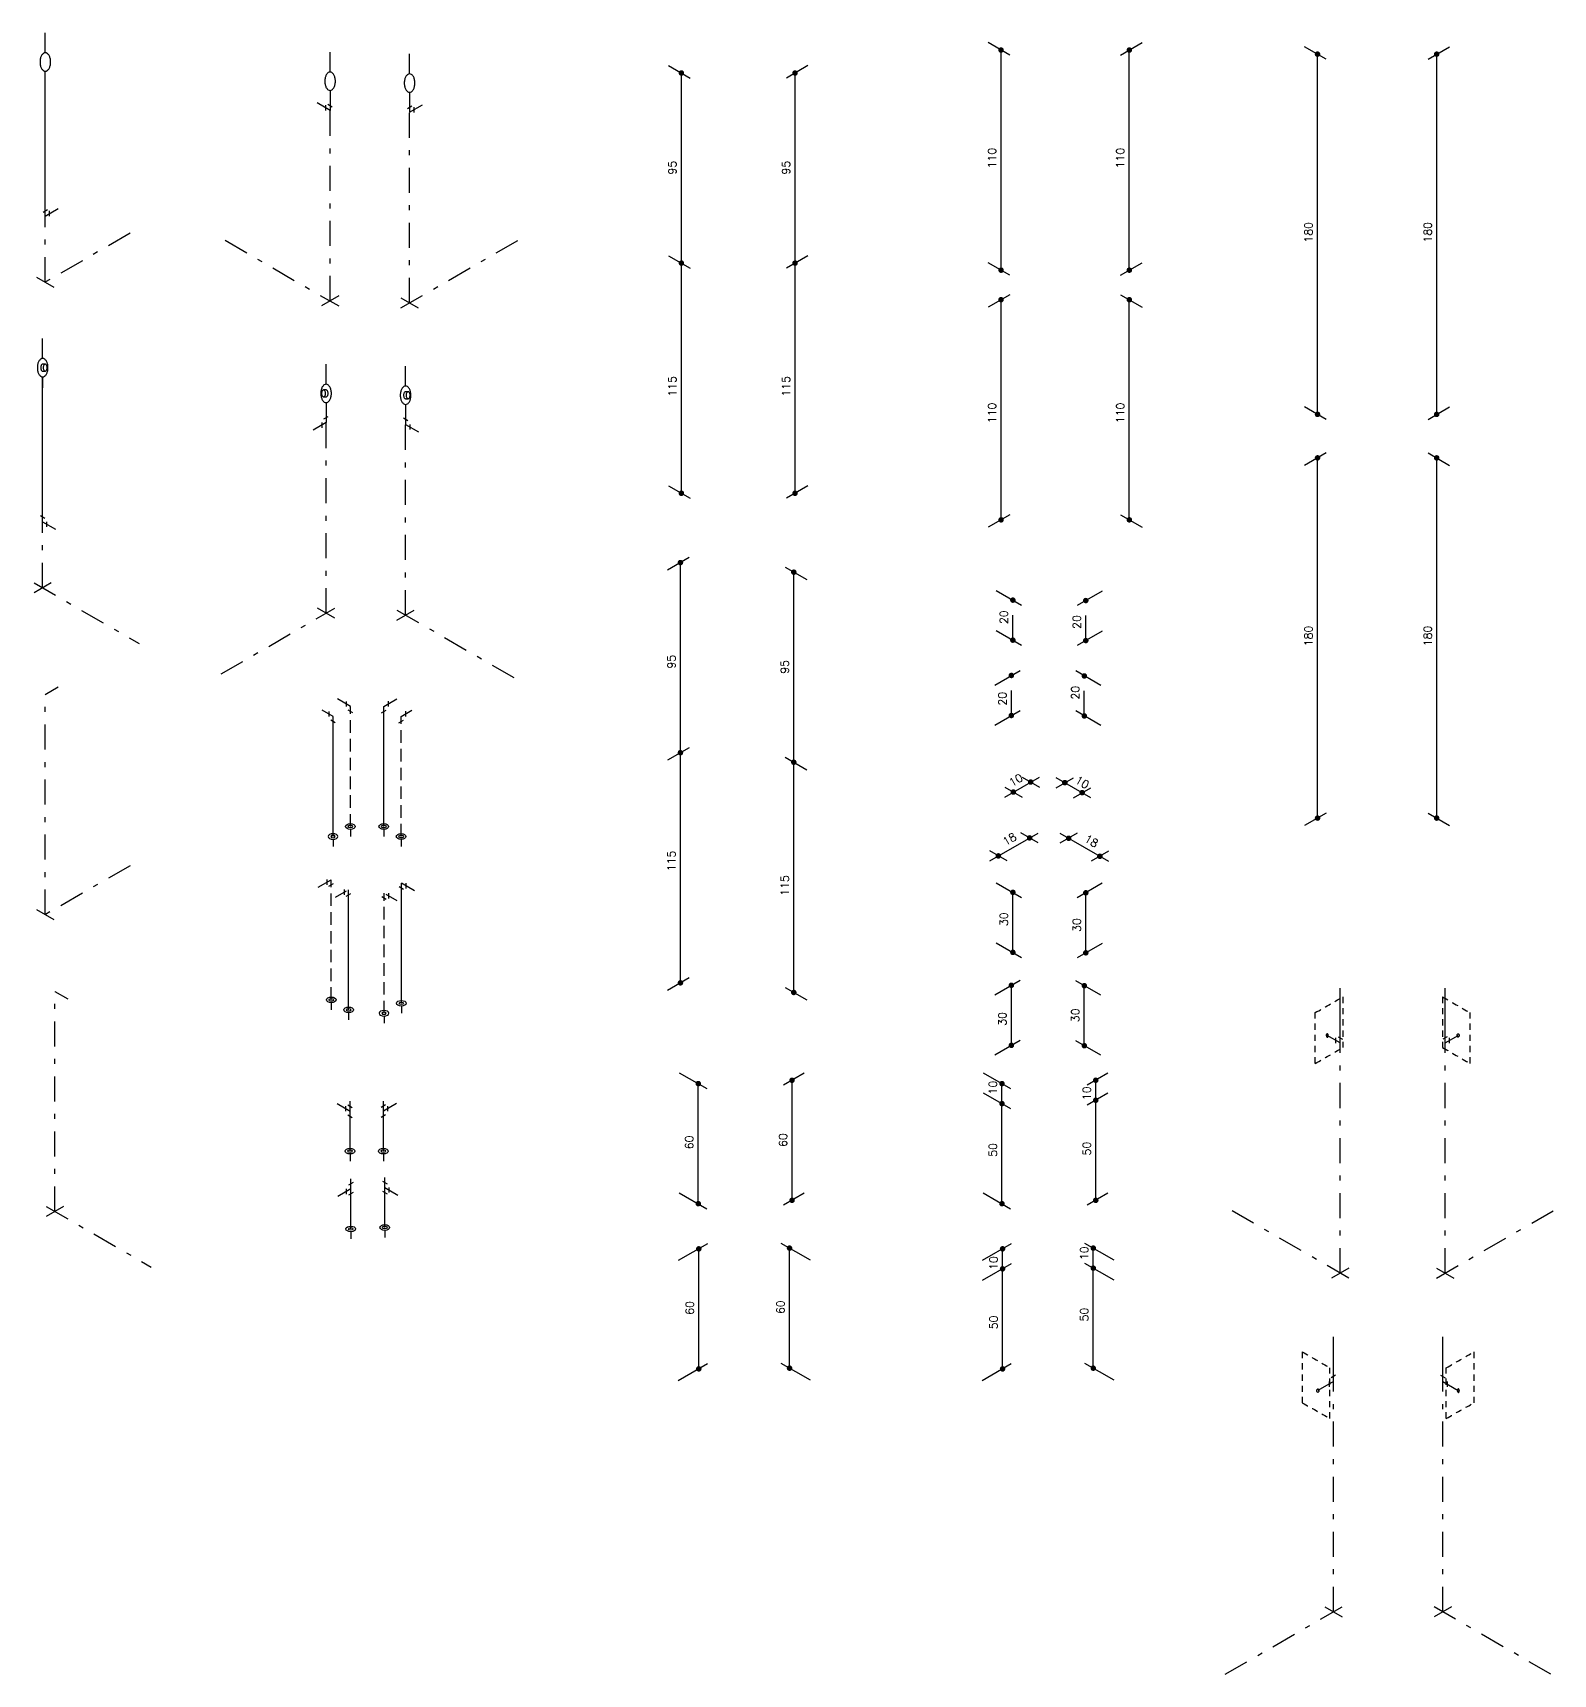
# Model space of a CAD drawing. Extents: x -33.7 to 26.1, y -23.6 to 9.2.
# Drawn here: x -4.26 to 26.14, y -23.56 to 9.25 of the extents above; entities that cross this region are included whole.
import ezdxf

# ---------------------------------------------------------------- set-up
doc = ezdxf.new("R2010")
doc.units = 0
doc.header["$MEASUREMENT"] = 0
doc.linetypes.add('DASHDOT', pattern=[1, 0.5, -0.25, 0, -0.25])
doc.linetypes.add('HIDDEN', pattern=[0.375, 0.25, -0.125])
doc.layers.get('0').update_dxf_attribs({"linetype": 'CONTINUOUS'})
for name, color, linetype in [('1', 1, 'CONTINUOUS'), ('2', 2, 'CONTINUOUS'), ('4', 4, 'CONTINUOUS'), ('A-03', 3, 'CONTINUOUS'), ('S16', 2, 'CONTINUOUS')]:
    doc.layers.add(name, color=color, linetype=linetype)
doc.styles.add('S16', font='SIMPLEX.SHX', dxfattribs={"height": 0.16})

# ---------------------------------------------------------------- blocks, each defined once
blk = doc.blocks.new('PIA4')
at = {"layer": '1', "linetype": 'DASHDOT'}
for p, q in [((-0.173, 0.1), (-0.173, 4.5)), ((-0.346, 0.2), (1.754, -1.013)), ((0, 0.2), (-0.346, 0))]:
    blk.add_line(p, q, dxfattribs=at)
at = {"layer": '4'}
blk.add_line((-0.173, 4.5), (0.087, 4.35), dxfattribs=at)
blk = doc.blocks.new('V1')
at = {"layer": '1', "linetype": 'DASHDOT'}
for p, q in [((-0.173, -0.1), (-0.173, 1.22)), ((1.521, 0.878), (-0.346, -0.2))]:
    blk.add_line(p, q, dxfattribs=at)
at = {"layer": '1'}
blk.add_line((-0.346, 0), (0, -0.2), dxfattribs=at)
at = {"layer": '4'}
for p, q in [((-0.173, 4.484), (-0.173, 4.884)), ((-0.173, 1.22), (-0.173, 4.116)), ((-0.173, 1.22), (0.087, 1.37))]:
    blk.add_line(p, q, dxfattribs=at)
at = {"layer": 'A-03'}
for p, q in [((-0.128, 1.346), (-0.218, 1.294)), ((-0.087, 1.218), (-0.087, 1.322))]:
    blk.add_line(p, q, dxfattribs=at)
blk.add_lwpolyline([(-0.279, 4.3, 0.058752), (-0.271, 4.226, 0.072341), (-0.248, 4.17, 0.106617), (-0.21, 4.128, 0.156851), (-0.173, 4.116, 0.156851), (-0.136, 4.128, 0.106617), (-0.098, 4.17, 0.072341), (-0.076, 4.226, 0.058752), (-0.067, 4.3, 0.058752), (-0.076, 4.374, 0.072341), (-0.098, 4.43, 0.106617), (-0.136, 4.472, 0.156851), (-0.173, 4.484, 0.156851), (-0.21, 4.472, 0.106617), (-0.248, 4.43, 0.072341), (-0.271, 4.374, 0.058752)], format="xyb", close=True, dxfattribs=at)
blk = doc.blocks.new('AG18')
at = {"layer": 'A-03'}
for p, q in [((-0.034, 0.06), (-0.078, 0.034)), ((-0.009, -0.085), (0.035, -0.059))]:
    blk.add_line(p, q, dxfattribs=at)
for points in [[(-0.092, -0.053, 0.058752), (-0.047, -0.113, 0.072341), (0, -0.15, 0.106617), (0.054, -0.167, 0.156851), (0.092, -0.159, 0.156851), (0.118, -0.13, 0.106617), (0.13, -0.075, 0.072341), (0.121, -0.015, 0.058752), (0.092, 0.053, 0.058752), (0.047, 0.113, 0.072341), (0, 0.15, 0.106617), (-0.054, 0.167, 0.156851), (-0.092, 0.159, 0.156851), (-0.118, 0.13, 0.106617), (-0.13, 0.075, 0.072341), (-0.121, 0.015, 0.058752)], [(-0.078, -0.045, 0.058752), (-0.061, -0.067, 0.072341), (-0.043, -0.081, 0.106617), (-0.023, -0.088, 0.156851), (-0.009, -0.085, 0.156851), (0.001, -0.074, 0.106617), (0.005, -0.053, 0.072341), (0.002, -0.031, 0.058752), (-0.009, -0.005, 0.058752), (-0.026, 0.017, 0.072341), (-0.043, 0.031, 0.106617), (-0.063, 0.038, 0.156851), (-0.078, 0.035, 0.156851), (-0.088, 0.024, 0.106617), (-0.092, 0.003, 0.072341), (-0.089, -0.019, 0.058752)]]:
    blk.add_lwpolyline(points, format="xyb", close=True, dxfattribs=at)
blk.add_lwpolyline([(0.034, -0.06, 0.005411), (0.034, -0.06, 0.156851), (0.044, -0.049, 0.106617), (0.049, -0.028, 0.072341), (0.045, -0.006, 0.058752), (0.034, 0.02, 0.058752), (0.018, 0.042, 0.072341), (0, 0.056, 0.106617), (-0.02, 0.063, 0.156851), (-0.034, 0.06, 0.00888), (-0.035, 0.059, 0.106617)], format="xyb", dxfattribs=at)
blk = doc.blocks.new('V4')
at = {"layer": '1', "linetype": 'DASHDOT'}
for p, q in [((-0.173, 0.1), (-0.173, 1.42)), ((-0.346, 0.2), (1.754, -1.013)), ((0, 0.2), (-0.346, 0))]:
    blk.add_line(p, q, dxfattribs=at)
at = {"layer": '4'}
for p, q in [((-0.173, 4.684), (-0.173, 5.084)), ((-0.173, 4.316), (-0.173, 4.1)), ((-0.173, 1.42), (-0.173, 4.316)), ((-0.173, 1.42), (0.087, 1.27))]:
    blk.add_line(p, q, dxfattribs=at)
at = {"layer": 'A-03'}
for p, q in [((-0.218, 1.546), (-0.128, 1.494)), ((-0.087, 1.318), (-0.087, 1.422))]:
    blk.add_line(p, q, dxfattribs=at)
at = {"layer": '1', "rotation": 150.0000642863523}
blk.add_blockref('AG18', (-0.173, 4.5), dxfattribs=at)
blk = doc.blocks.new('VV1')
at = {"layer": '2', "extrusion": (0, 0.816497, 0.57735)}
for radius in [0.0968, 0.0442]:
    blk.add_circle((-0.242, 0.081, -0.114), radius, dxfattribs=at)
at = {"layer": '4'}
for p, q in [((0.242, -0.14), (0.242, 0.86)), ((0.502, 0.81), (0.242, 0.66)), ((0.242, -0.196), (0.242, -0.34))]:
    blk.add_line(p, q, dxfattribs=at)
at = {"layer": 'A-03'}
for p, q in [((0.287, 0.786), (0.198, 0.734)), ((0.329, 0.658), (0.329, 0.762)), ((0.287, 0.586), (0.198, 0.534))]:
    blk.add_line(p, q, dxfattribs=at)
blk = doc.blocks.new('VV2')
at = {"layer": '2', "extrusion": (0, 0.816497, 0.57735)}
for radius in [0.0968, 0.0442]:
    blk.add_circle((0.242, 0.081, -0.114), radius, dxfattribs=at)
at = {"layer": '4'}
for p, q in [((-0.502, 0.81), (-0.242, 0.66)), ((-0.242, -0.14), (-0.242, 0.86)), ((-0.242, -0.196), (-0.242, -0.34))]:
    blk.add_line(p, q, dxfattribs=at)
at = {"layer": 'A-03'}
for p, q in [((-0.329, 0.658), (-0.329, 0.762)), ((-0.287, 0.786), (-0.198, 0.734)), ((-0.287, 0.586), (-0.198, 0.534))]:
    blk.add_line(p, q, dxfattribs=at)
blk = doc.blocks.new('AG1')
at = {"layer": 'A-03'}
for p, q in [((-0.087, -0.102), (-0.087, 0.002)), ((0.045, 0.126), (-0.045, 0.074)), ((0.045, -0.074), (-0.045, -0.126))]:
    blk.add_line(p, q, dxfattribs=at)
blk = doc.blocks.new('VV4')
at = {"layer": '2', "extrusion": (0, 0.816497, 0.57735)}
for radius in [0.0968, 0.0442]:
    blk.add_circle((-0.242, -0.081, 0.114), radius, dxfattribs=at)
at = {"layer": '4'}
for p, q in [((0.242, 0.14), (0.242, 1.14)), ((0.242, 0.94), (0.502, 0.79)), ((0.242, 0.084), (0.242, -0.06))]:
    blk.add_line(p, q, dxfattribs=at)
at = {"layer": '4', "extrusion": (0, 0, -1), "zscale": -1}
blk.add_blockref('AG1', (-0.242, 0.94), dxfattribs=at)
blk = doc.blocks.new('VV3')
at = {"layer": '2', "extrusion": (0, 0.816497, 0.57735)}
for radius in [0.0968, 0.0442]:
    blk.add_circle((0.242, -0.081, 0.114), radius, dxfattribs=at)
at = {"layer": '4'}
for p, q in [((-0.242, 0.14), (-0.242, 1.14)), ((-0.242, 0.94), (-0.502, 0.79)), ((-0.242, 0.084), (-0.242, -0.06))]:
    blk.add_line(p, q, dxfattribs=at)
blk.add_blockref('AG1', (-0.242, 0.94), dxfattribs=at)
blk = doc.blocks.new('FL')
at = {"layer": '2', "extrusion": (0, 0.816497, 0.57735)}
for radius in [0.0968, 0.0442]:
    blk.add_circle((0, 0), radius, dxfattribs=at)
blk = doc.blocks.new('VLV3')
at = {"layer": '2', "extrusion": (0, 0.816497, 0.57735)}
for radius in [0.0968, 0.0442]:
    blk.add_circle((0.312, -0.012, 0.016), radius, dxfattribs=at)
at = {"layer": '4'}
for p, q in [((-0.572, 2.27), (-0.312, 2.42)), ((0.035, -0.18), (0.035, 2.22)), ((-0.312, -0.036), (-0.312, -0.18)), ((0.035, -0.236), (0.035, -0.38))]:
    blk.add_line(p, q, dxfattribs=at)
at = {"layer": '4', "linetype": 'HIDDEN'}
for p, q in [((-0.312, 0.02), (-0.312, 2.42)), ((-0.225, 2.07), (0.035, 2.22))]:
    blk.add_line(p, q, dxfattribs=at)
at = {"layer": 'A-03'}
for p, q in [((-0.398, 2.422), (-0.398, 2.318)), ((-0.357, 2.294), (-0.267, 2.346)), ((-0.052, 2.222), (-0.052, 2.118)), ((-0.01, 2.094), (0.08, 2.146))]:
    blk.add_line(p, q, dxfattribs=at)
at = {"layer": '4', "extrusion": (0, 0, -1), "xscale": -1, "zscale": -1}
blk.add_blockref('FL', (-0.035, -0.18), dxfattribs=at)
blk = doc.blocks.new('VLV4')
at = {"layer": '2', "extrusion": (0, 0.816497, 0.57735)}
for radius in [0.0968, 0.0442]:
    blk.add_circle((-0.312, -0.012, 0.016), radius, dxfattribs=at)
at = {"layer": '4'}
for p, q in [((0.312, 0.02), (0.312, 2.42)), ((0.572, 2.27), (0.312, 2.42)), ((-0.035, -0.236), (-0.035, -0.38)), ((0.312, -0.036), (0.312, -0.18))]:
    blk.add_line(p, q, dxfattribs=at)
at = {"layer": '4', "linetype": 'HIDDEN'}
for p in [(-0.035, -0.18), (0.225, 2.07)]:
    blk.add_line(p, (-0.035, 2.22), dxfattribs=at)
at = {"layer": 'A-03'}
for p, q in [((0.357, 2.294), (0.267, 2.346)), ((0.398, 2.422), (0.398, 2.318)), ((0.01, 2.094), (-0.08, 2.146)), ((0.052, 2.222), (0.052, 2.118))]:
    blk.add_line(p, q, dxfattribs=at)
at = {"layer": '4', "extrusion": (0, 0, -1), "zscale": -1}
blk.add_blockref('FL', (0.035, -0.18), dxfattribs=at)
blk = doc.blocks.new('VLV2')
at = {"layer": '2', "extrusion": (0, 0.816497, 0.57735)}
for radius in [0.0968, 0.0442]:
    blk.add_circle((-0.035, -0.104, 0.147), radius, dxfattribs=at)
at = {"layer": '4'}
for p, q in [((0.035, 2.58), (-0.225, 2.73)), ((-0.312, -0.02), (-0.312, 2.38)), ((0.035, 0.124), (0.035, -0.02)), ((-0.312, -0.076), (-0.312, -0.22))]:
    blk.add_line(p, q, dxfattribs=at)
at = {"layer": '4', "linetype": 'HIDDEN'}
for p, q in [((-0.312, 2.38), (-0.572, 2.53)), ((0.035, 0.18), (0.035, 2.58))]:
    blk.add_line(p, q, dxfattribs=at)
at = {"layer": 'A-03'}
for p, q in [((-0.052, 2.682), (-0.052, 2.578)), ((-0.398, 2.482), (-0.398, 2.378)), ((-0.267, 2.254), (-0.357, 2.306)), ((0.08, 2.454), (-0.01, 2.506))]:
    blk.add_line(p, q, dxfattribs=at)
at = {"layer": '4', "extrusion": (0, 0, -1), "zscale": -1}
blk.add_blockref('FL', (0.312, -0.02), dxfattribs=at)
blk = doc.blocks.new('VLV1')
at = {"layer": '2', "extrusion": (0, 0.816497, 0.57735)}
for radius in [0.0968, 0.0442]:
    blk.add_circle((0.035, -0.104, 0.147), radius, dxfattribs=at)
at = {"layer": '4'}
for p, q in [((-0.035, 2.58), (0.225, 2.73)), ((-0.035, 0.18), (-0.035, 2.58)), ((-0.035, 0.124), (-0.035, -0.02)), ((0.312, -0.076), (0.312, -0.22))]:
    blk.add_line(p, q, dxfattribs=at)
at = {"layer": '4', "linetype": 'HIDDEN'}
for p, q in [((0.312, 2.38), (0.572, 2.53)), ((0.312, -0.02), (0.312, 2.38))]:
    blk.add_line(p, q, dxfattribs=at)
at = {"layer": 'A-03'}
for p, q in [((0.052, 2.682), (0.052, 2.578)), ((-0.08, 2.454), (0.01, 2.506)), ((0.267, 2.254), (0.357, 2.306)), ((0.398, 2.482), (0.398, 2.378))]:
    blk.add_line(p, q, dxfattribs=at)
at = {"layer": '4'}
blk.add_blockref('FL', (0.312, -0.02), dxfattribs=at)
blk = doc.blocks.new('MIC2')
at = {"layer": '1', "linetype": 'DASHDOT'}
for p, q in [((0.173, -0.1), (0.173, 3.709)), ((-1.927, 1.113), (0.346, -0.2)), ((0.346, 0), (0, -0.2))]:
    blk.add_line(p, q, dxfattribs=at)
at = {"layer": '4'}
for p, q in [((0.173, 4.477), (0.173, 4.877)), ((0.173, 4.109), (0.173, 3.709)), ((0.173, 3.709), (-0.087, 3.859))]:
    blk.add_line(p, q, dxfattribs=at)
at = {"layer": 'A-03'}
for p, q in [((0.087, 3.708), (0.087, 3.811)), ((0.128, 3.835), (0.218, 3.784))]:
    blk.add_line(p, q, dxfattribs=at)
blk.add_lwpolyline([(0.279, 4.293, 0.058752), (0.271, 4.367, 0.072341), (0.248, 4.423, 0.106617), (0.21, 4.465, 0.156851), (0.173, 4.477, 0.156851), (0.136, 4.465, 0.106617), (0.098, 4.423, 0.072341), (0.076, 4.367, 0.058752), (0.067, 4.293, 0.058752), (0.076, 4.219, 0.072341), (0.098, 4.163, 0.106617), (0.136, 4.121, 0.156851), (0.173, 4.109, 0.156851), (0.21, 4.121, 0.106617), (0.248, 4.163, 0.072341), (0.271, 4.219, 0.058752)], format="xyb", close=True, dxfattribs=at)
blk = doc.blocks.new('MIC1')
at = {"layer": '1', "linetype": 'DASHDOT'}
for p, q in [((-0.173, -0.1), (-0.173, 3.9)), ((-0.346, -0.2), (1.989, 1.148))]:
    blk.add_line(p, q, dxfattribs=at)
at = {"layer": '1'}
blk.add_line((-0.346, 0), (0, -0.2), dxfattribs=at)
at = {"layer": '4'}
for p, q in [((-0.173, 4.477), (-0.173, 4.877)), ((-0.173, 4.109), (-0.173, 3.709)), ((-0.173, 3.709), (0.087, 3.859))]:
    blk.add_line(p, q, dxfattribs=at)
at = {"layer": 'A-03'}
for p, q in [((-0.218, 3.784), (-0.128, 3.835)), ((-0.087, 3.811), (-0.087, 3.708))]:
    blk.add_line(p, q, dxfattribs=at)
blk.add_lwpolyline([(-0.067, 4.293, 0.058752), (-0.076, 4.367, 0.072341), (-0.098, 4.423, 0.106617), (-0.136, 4.465, 0.156851), (-0.173, 4.477, 0.156851), (-0.21, 4.465, 0.106617), (-0.248, 4.423, 0.072341), (-0.271, 4.367, 0.058752), (-0.279, 4.293, 0.058752), (-0.271, 4.219, 0.072341), (-0.248, 4.163, 0.106617), (-0.21, 4.121, 0.156851), (-0.173, 4.109, 0.156851), (-0.136, 4.121, 0.106617), (-0.098, 4.163, 0.072341), (-0.076, 4.219, 0.058752)], format="xyb", close=True, dxfattribs=at)
blk = doc.blocks.new('C101')
at = {"layer": '1'}
blk.add_line((0.173, -0.1), (-0.52, 0.3), dxfattribs=at)
at = {"layer": '1', "linetype": 'DASHDOT'}
for p, q in [((-0.52, 0.1), (-0.173, 0.3)), ((-0.173, -0.1), (0.173, 0.1))]:
    blk.add_line(p, q, dxfattribs=at)
at = {"layer": '1', "const_width": 0.055}
for points in [[(-0.374, 0.2, 1), (-0.319, 0.2, 1)], [(-0.028, 0, 1), (0.028, 0, 1)]]:
    blk.add_lwpolyline(points, format="xyb", close=True, dxfattribs=at)
at = {"layer": 'S16', "style": 'S16'}
blk.add_text('10', height=0.16, rotation=330, dxfattribs=at).set_placement((-0.156, 0.206))
blk = doc.blocks.new('C182')
at = {"layer": '1'}
blk.add_line((-0.173, -0.1), (0.794, 0.458), dxfattribs=at)
at = {"layer": '1', "linetype": 'DASHDOT'}
for p, q in [((0.797, 0.26), (0.45, 0.46)), ((0.173, -0.1), (-0.173, 0.1))]:
    blk.add_line(p, q, dxfattribs=at)
at = {"layer": '1', "const_width": 0.055}
for points in [[(0.596, 0.36, 1), (0.651, 0.36, 1)], [(-0.028, 0, 1), (0.028, 0, 1)]]:
    blk.add_lwpolyline(points, format="xyb", close=True, dxfattribs=at)
at = {"layer": 'S16', "style": 'S16'}
blk.add_text('18', height=0.16, rotation=30, dxfattribs=at).set_placement((0.143, 0.199))
blk = doc.blocks.new('10')
at = {"layer": 'S16', "style": 'S16'}
blk.add_text('10', height=0.16, dxfattribs=at).set_placement((-0.096, 0.101))
blk = doc.blocks.new('C102')
at = {"layer": '1'}
blk.add_line((-0.173, -0.1), (0.52, 0.3), dxfattribs=at)
at = {"layer": '1', "linetype": 'DASHDOT'}
for p, q in [((-0.173, 0.1), (0.173, -0.1)), ((0.173, 0.3), (0.52, 0.1))]:
    blk.add_line(p, q, dxfattribs=at)
at = {"layer": '1', "const_width": 0.055}
for points in [[(-0.028, 0, 1), (0.028, 0, 1)], [(0.319, 0.2, 1), (0.374, 0.2, 1)]]:
    blk.add_lwpolyline(points, format="xyb", close=True, dxfattribs=at)
at = {"layer": '1', "rotation": 29.99999999921519}
blk.add_blockref('10', (0.107, 0.062), dxfattribs=at)
blk = doc.blocks.new('C181')
at = {"layer": '1', "linetype": 'DASHDOT'}
for p, q in [((-0.45, 0.46), (-0.797, 0.26)), ((0.173, 0.1), (-0.173, -0.1))]:
    blk.add_line(p, q, dxfattribs=at)
at = {"layer": '1'}
blk.add_line((-0.797, 0.46), (0.173, -0.1), dxfattribs=at)
at = {"layer": '1', "const_width": 0.055}
for points in [[(-0.651, 0.36, 1), (-0.596, 0.36, 1)], [(-0.028, 0, 1), (0.028, 0, 1)]]:
    blk.add_lwpolyline(points, format="xyb", close=True, dxfattribs=at)
at = {"layer": 'S16', "style": 'S16'}
blk.add_text('18', height=0.16, rotation=330, dxfattribs=at).set_placement((-0.328, 0.305))
blk = doc.blocks.new('PIA1')
at = {"layer": '1', "linetype": 'DASHDOT'}
for p, q in [((-0.173, -0.1), (-0.173, 4.3)), ((1.521, 0.878), (-0.346, -0.2))]:
    blk.add_line(p, q, dxfattribs=at)
at = {"layer": '1'}
blk.add_line((-0.346, 0), (0, -0.2), dxfattribs=at)
at = {"layer": '4'}
blk.add_line((-0.173, 4.3), (0.087, 4.45), dxfattribs=at)
blk = doc.blocks.new('MIC3')
at = {"layer": '1', "linetype": 'DASHDOT'}
for p, q in [((0.173, 0.1), (0.173, 3.909)), ((-1.927, -1.113), (0.346, 0.2)), ((0.346, 0), (0, 0.2))]:
    blk.add_line(p, q, dxfattribs=at)
at = {"layer": '4'}
for p, q in [((0.173, 4.677), (0.173, 5.077)), ((0.173, 4.309), (0.173, 3.909)), ((0.173, 3.909), (-0.087, 3.759))]:
    blk.add_line(p, q, dxfattribs=at)
at = {"layer": 'A-03'}
for p, q in [((0.174, 4.562), (0.122, 4.562)), ((0.123, 4.424), (0.174, 4.424)), ((0.128, 3.984), (0.218, 4.035)), ((0.087, 3.911), (0.087, 3.808))]:
    blk.add_line(p, q, dxfattribs=at)
for points in [[(0.279, 4.493, 0.058752), (0.271, 4.567, 0.072341), (0.248, 4.623, 0.106617), (0.21, 4.665, 0.156851), (0.173, 4.677, 0.156851), (0.136, 4.665, 0.106617), (0.098, 4.623, 0.072341), (0.076, 4.567, 0.058752), (0.067, 4.493, 0.058752), (0.076, 4.419, 0.072341), (0.098, 4.363, 0.106617), (0.136, 4.321, 0.156851), (0.173, 4.309, 0.156851), (0.21, 4.321, 0.106617), (0.248, 4.363, 0.072341), (0.271, 4.419, 0.058752)], [(0.083, 4.493, 0.058752), (0.087, 4.466, 0.072341), (0.095, 4.444, 0.106617), (0.109, 4.429, 0.156851), (0.123, 4.424, 0.156851), (0.137, 4.429, 0.106617), (0.151, 4.444, 0.072341), (0.16, 4.466, 0.058752), (0.163, 4.493, 0.058752), (0.16, 4.521, 0.072341), (0.151, 4.542, 0.106617), (0.137, 4.558, 0.156851), (0.123, 4.562, 0.156851), (0.109, 4.558, 0.106617), (0.095, 4.542, 0.072341), (0.087, 4.521, 0.058752)]]:
    blk.add_lwpolyline(points, format="xyb", close=True, dxfattribs=at)
blk.add_lwpolyline([(0.173, 4.424, 0.005411), (0.173, 4.424, 0.156851), (0.187, 4.429, 0.106617), (0.201, 4.444, 0.072341), (0.21, 4.466, 0.058752), (0.213, 4.493, 0.058752), (0.21, 4.521, 0.072341), (0.201, 4.542, 0.106617), (0.187, 4.558, 0.156851), (0.173, 4.562, 0.00888), (0.172, 4.562, 0.106617)], format="xyb", dxfattribs=at)
blk = doc.blocks.new('MIC4')
at = {"layer": '1', "linetype": 'DASHDOT'}
for p, q in [((-0.173, 0.1), (-0.173, 4.1)), ((-0.346, 0.2), (1.989, -1.148))]:
    blk.add_line(p, q, dxfattribs=at)
at = {"layer": '1'}
blk.add_line((-0.346, 0), (0, 0.2), dxfattribs=at)
at = {"layer": '4'}
for p, q in [((-0.173, 4.677), (-0.173, 5.077)), ((-0.173, 4.309), (-0.173, 3.909)), ((-0.173, 3.909), (0.087, 3.759))]:
    blk.add_line(p, q, dxfattribs=at)
at = {"layer": 'A-03'}
for p, q in [((-0.123, 4.562), (-0.174, 4.562)), ((-0.174, 4.424), (-0.122, 4.424)), ((-0.128, 3.984), (-0.218, 4.035)), ((-0.087, 3.911), (-0.087, 3.808))]:
    blk.add_line(p, q, dxfattribs=at)
for points in [[(-0.067, 4.493, 0.058752), (-0.076, 4.567, 0.072341), (-0.098, 4.623, 0.106617), (-0.136, 4.665, 0.156851), (-0.173, 4.677, 0.156851), (-0.21, 4.665, 0.106617), (-0.248, 4.623, 0.072341), (-0.271, 4.567, 0.058752), (-0.279, 4.493, 0.058752), (-0.271, 4.419, 0.072341), (-0.248, 4.363, 0.106617), (-0.21, 4.321, 0.156851), (-0.173, 4.309, 0.156851), (-0.136, 4.321, 0.106617), (-0.098, 4.363, 0.072341), (-0.076, 4.419, 0.058752)], [(-0.083, 4.493, 0.058752), (-0.087, 4.521, 0.072341), (-0.095, 4.542, 0.106617), (-0.109, 4.558, 0.156851), (-0.123, 4.562, 0.156851), (-0.137, 4.558, 0.106617), (-0.151, 4.542, 0.072341), (-0.16, 4.521, 0.058752), (-0.163, 4.493, 0.058752), (-0.16, 4.466, 0.072341), (-0.151, 4.444, 0.106617), (-0.137, 4.429, 0.156851), (-0.123, 4.424, 0.156851), (-0.109, 4.429, 0.106617), (-0.095, 4.444, 0.072341), (-0.087, 4.466, 0.058752)]]:
    blk.add_lwpolyline(points, format="xyb", close=True, dxfattribs=at)
blk.add_lwpolyline([(-0.173, 4.562, 0.005411), (-0.173, 4.562, 0.156851), (-0.187, 4.558, 0.106617), (-0.201, 4.542, 0.072341), (-0.21, 4.521, 0.058752), (-0.213, 4.493, 0.058752), (-0.21, 4.466, 0.072341), (-0.201, 4.444, 0.106617), (-0.187, 4.429, 0.156851), (-0.173, 4.424, 0.00888), (-0.172, 4.424, 0.106617)], format="xyb", dxfattribs=at)
blk = doc.blocks.new('C115951')
at = {"layer": '1'}
for p, q in [((-0.194, 8.288), (-0.626, 8.039)), ((-0.453, -0.261), (-0.453, 8.139)), ((-0.194, 4.488), (-0.626, 4.239)), ((-0.194, -0.112), (-0.626, -0.361))]:
    blk.add_line(p, q, dxfattribs=at)
at = {"layer": '1', "const_width": 0.055}
for points in [[(-0.425, 8.139, -1), (-0.48, 8.139, -1)], [(-0.425, 4.339, -1), (-0.48, 4.339, -1)], [(-0.425, -0.261, -1), (-0.48, -0.261, -1)]]:
    blk.add_lwpolyline(points, format="xyb", close=True, dxfattribs=at)
at = {"layer": 'S16', "style": 'S16'}
for s, p in [('95', (-0.553, 6.109)), ('115', (-0.553, 1.669))]:
    blk.add_text(s, height=0.16, rotation=90, dxfattribs=at).set_placement(p)
blk = doc.blocks.new('C115952')
at = {"layer": '1'}
for p, q in [((0.194, 8.288), (0.626, 8.039)), ((0.453, -0.261), (0.453, 8.139)), ((0.194, 4.488), (0.626, 4.239)), ((0.194, -0.112), (0.626, -0.361))]:
    blk.add_line(p, q, dxfattribs=at)
at = {"layer": '1', "const_width": 0.055}
for points in [[(0.425, 8.139, 1), (0.48, 8.139, 1)], [(0.425, 4.339, 1), (0.48, 4.339, 1)], [(0.425, -0.261, 1), (0.48, -0.261, 1)]]:
    blk.add_lwpolyline(points, format="xyb", close=True, dxfattribs=at)
at = {"layer": 'S16', "style": 'S16'}
for s, p in [('95', (0.352, 6.109)), ('115', (0.352, 1.669))]:
    blk.add_text(s, height=0.16, rotation=90, dxfattribs=at).set_placement(p)
blk = doc.blocks.new('C115953')
at = {"layer": '1', "linetype": 'DASHDOT'}
for p, q in [((0.71, 8.81), (0.194, 8.512)), ((0.71, 5.01), (0.194, 4.712)), ((0.71, 0.41), (0.194, 0.112))]:
    blk.add_line(p, q, dxfattribs=at)
at = {"layer": '1'}
blk.add_line((0.537, 0.31), (0.537, 8.71), dxfattribs=at)
at = {"layer": '1', "const_width": 0.055}
for points in [[(0.51, 8.71, 1), (0.565, 8.71, 1)], [(0.51, 4.91, 1), (0.565, 4.91, 1)], [(0.51, 0.31, 1), (0.565, 0.31, 1)]]:
    blk.add_lwpolyline(points, format="xyb", close=True, dxfattribs=at)
at = {"layer": 'S16', "style": 'S16'}
for s, p in [('95', (0.437, 6.591)), ('115', (0.437, 2.54))]:
    blk.add_text(s, height=0.16, rotation=90, dxfattribs=at).set_placement(p)
blk = doc.blocks.new('C115954')
at = {"layer": '1'}
for p, q in [((-0.626, 8.761), (-0.194, 8.512)), ((-0.453, 0.261), (-0.453, 8.661)), ((-0.626, 4.962), (-0.194, 4.712)), ((-0.626, 0.361), (-0.194, 0.112))]:
    blk.add_line(p, q, dxfattribs=at)
at = {"layer": '1', "const_width": 0.055}
for points in [[(-0.48, 8.661, 1), (-0.425, 8.661, 1)], [(-0.48, 4.862, 1), (-0.425, 4.862, 1)], [(-0.48, 0.261, 1), (-0.425, 0.261, 1)]]:
    blk.add_lwpolyline(points, format="xyb", close=True, dxfattribs=at)
at = {"layer": 'S16', "style": 'S16'}
for s, p in [('95', (-0.553, 6.632)), ('115', (-0.553, 2.192))]:
    blk.add_text(s, height=0.16, rotation=90, dxfattribs=at).set_placement(p)
blk = doc.blocks.new('C601')
at = {"layer": '1'}
for p, q in [((-0.194, 2.288), (-0.61, 2.048)), ((-0.437, -0.252), (-0.437, 2.148)), ((-0.194, -0.112), (-0.61, -0.352))]:
    blk.add_line(p, q, dxfattribs=at)
at = {"layer": '1', "const_width": 0.055}
for points in [[(-0.464, 2.148, 1), (-0.409, 2.148, 1)], [(-0.464, -0.252, 1), (-0.409, -0.252, 1)]]:
    blk.add_lwpolyline(points, format="xyb", close=True, dxfattribs=at)
at = {"layer": 'S16', "style": 'S16'}
blk.add_text('60', height=0.16, rotation=90, dxfattribs=at).set_placement((-0.537, 0.815))
blk = doc.blocks.new('C602')
at = {"layer": '1'}
for p, q in [((0.194, 2.288), (0.746, 1.97)), ((0.572, -0.33), (0.572, 2.07)), ((0.194, -0.112), (0.746, -0.43))]:
    blk.add_line(p, q, dxfattribs=at)
at = {"layer": '1', "const_width": 0.055}
for points in [[(0.545, 2.07, 1), (0.6, 2.07, 1)], [(0.545, -0.33, 1), (0.6, -0.33, 1)]]:
    blk.add_lwpolyline(points, format="xyb", close=True, dxfattribs=at)
at = {"layer": 'S16', "style": 'S16'}
blk.add_text('60', height=0.16, rotation=90, dxfattribs=at).set_placement((0.472, 0.758))
blk = doc.blocks.new('C603')
at = {"layer": '1'}
for p, q in [((0.777, 2.848), (0.194, 2.512)), ((0.603, 0.348), (0.603, 2.748)), ((0.777, 0.448), (0.194, 0.112))]:
    blk.add_line(p, q, dxfattribs=at)
at = {"layer": '1', "const_width": 0.055}
for points in [[(0.576, 2.748, 1), (0.631, 2.748, 1)], [(0.576, 0.348, 1), (0.631, 0.348, 1)]]:
    blk.add_lwpolyline(points, format="xyb", close=True, dxfattribs=at)
at = {"layer": 'S16', "style": 'S16'}
blk.add_text('60', height=0.16, rotation=90, dxfattribs=at).set_placement((0.503, 1.43))
blk = doc.blocks.new('C604')
at = {"layer": '1'}
for p, q in [((-0.777, 2.848), (-0.194, 2.512)), ((-0.603, 0.348), (-0.603, 2.748)), ((-0.777, 0.448), (-0.194, 0.112))]:
    blk.add_line(p, q, dxfattribs=at)
at = {"layer": '1', "const_width": 0.055}
for points in [[(-0.631, 2.748, 1), (-0.576, 2.748, 1)], [(-0.631, 0.348, 1), (-0.576, 0.348, 1)]]:
    blk.add_lwpolyline(points, format="xyb", close=True, dxfattribs=at)
at = {"layer": 'S16', "style": 'S16'}
blk.add_text('60', height=0.16, rotation=90, dxfattribs=at).set_placement((-0.704, 1.43))
blk = doc.blocks.new('C1101')
at = {"layer": '1'}
for p, q in [((-0.626, 4.039), (-0.194, 4.288)), ((-0.453, -0.261), (-0.453, 4.139)), ((-0.626, -0.361), (-0.194, -0.112))]:
    blk.add_line(p, q, dxfattribs=at)
at = {"layer": '1', "const_width": 0.055}
for points in [[(-0.48, 4.139, 1), (-0.425, 4.139, 1)], [(-0.48, -0.261, 1), (-0.425, -0.261, 1)]]:
    blk.add_lwpolyline(points, format="xyb", close=True, dxfattribs=at)
at = {"layer": 'S16', "style": 'S16'}
blk.add_text('110', height=0.16, rotation=90, dxfattribs=at).set_placement((-0.553, 1.773))
blk = doc.blocks.new('C1102')
at = {"layer": '1'}
for p, q in [((0.626, 4.039), (0.194, 4.288)), ((0.453, -0.261), (0.453, 4.139)), ((0.626, -0.361), (0.194, -0.112))]:
    blk.add_line(p, q, dxfattribs=at)
at = {"layer": '1', "const_width": 0.055}
for points in [[(0.425, 4.139, 1), (0.48, 4.139, 1)], [(0.425, -0.261, 1), (0.48, -0.261, 1)]]:
    blk.add_lwpolyline(points, format="xyb", close=True, dxfattribs=at)
at = {"layer": 'S16', "style": 'S16'}
blk.add_text('110', height=0.16, rotation=90, dxfattribs=at).set_placement((0.352, 1.773))
blk = doc.blocks.new('C1103')
at = {"layer": '1'}
for p, q in [((0.626, 4.761), (0.194, 4.512)), ((0.453, 0.261), (0.453, 4.661)), ((0.626, 0.361), (0.194, 0.112))]:
    blk.add_line(p, q, dxfattribs=at)
at = {"layer": '1', "const_width": 0.055}
for points in [[(0.425, 4.661, 1), (0.48, 4.661, 1)], [(0.425, 0.261, 1), (0.48, 0.261, 1)]]:
    blk.add_lwpolyline(points, format="xyb", close=True, dxfattribs=at)
at = {"layer": 'S16', "style": 'S16'}
blk.add_text('110', height=0.16, rotation=90, dxfattribs=at).set_placement((0.352, 2.192))
blk = doc.blocks.new('C1104')
at = {"layer": '1'}
for p, q in [((-0.626, 4.761), (-0.194, 4.512)), ((-0.453, 0.261), (-0.453, 4.661)), ((-0.626, 0.361), (-0.194, 0.112))]:
    blk.add_line(p, q, dxfattribs=at)
at = {"layer": '1', "const_width": 0.055}
for points in [[(-0.48, 4.661, 1), (-0.425, 4.661, 1)], [(-0.48, 0.261, 1), (-0.425, 0.261, 1)]]:
    blk.add_lwpolyline(points, format="xyb", close=True, dxfattribs=at)
at = {"layer": 'S16', "style": 'S16'}
blk.add_text('110', height=0.16, rotation=90, dxfattribs=at).set_placement((-0.553, 2.192))
blk = doc.blocks.new('C201')
at = {"layer": '1'}
for p, q in [((-0.194, 0.688), (-0.695, 0.399)), ((-0.194, -0.112), (-0.695, -0.401))]:
    blk.add_line(p, q, dxfattribs=at)
at = {"layer": '1', "linetype": 'DASHDOT'}
blk.add_line((-0.522, -0.301), (-0.522, 0.499), dxfattribs=at)
at = {"layer": '1', "const_width": 0.055}
for points in [[(-0.549, 0.499, 1), (-0.494, 0.499, 1)], [(-0.549, -0.301, 1), (-0.494, -0.301, 1)]]:
    blk.add_lwpolyline(points, format="xyb", close=True, dxfattribs=at)
at = {"layer": 'S16', "style": 'S16'}
blk.add_text('20', height=0.16, rotation=90, dxfattribs=at).set_placement((-0.622, -0.066))
blk = doc.blocks.new('C202')
at = {"layer": '1'}
for p, q in [((0.194, 0.688), (0.7, 0.396)), ((0.194, -0.112), (0.7, -0.404))]:
    blk.add_line(p, q, dxfattribs=at)
at = {"layer": '1', "linetype": 'DASHDOT'}
blk.add_line((0.527, -0.304), (0.527, 0.496), dxfattribs=at)
at = {"layer": '1', "const_width": 0.055}
for points in [[(0.499, 0.496, 1), (0.554, 0.496, 1)], [(0.499, -0.304, 1), (0.554, -0.304, 1)]]:
    blk.add_lwpolyline(points, format="xyb", close=True, dxfattribs=at)
at = {"layer": 'S16', "style": 'S16'}
blk.add_text('20', height=0.16, rotation=90, dxfattribs=at).set_placement((0.426, 0.018))
blk = doc.blocks.new('C203')
at = {"layer": '1'}
for p, q in [((0.194, 0.912), (0.7, 1.204)), ((0.194, 0.112), (0.7, 0.404))]:
    blk.add_line(p, q, dxfattribs=at)
at = {"layer": '1', "linetype": 'DASHDOT'}
blk.add_line((0.527, 0.304), (0.527, 1.104), dxfattribs=at)
at = {"layer": '1', "const_width": 0.055}
for points in [[(0.499, 1.104, 1), (0.554, 1.104, 1)], [(0.499, 0.304, 1), (0.554, 0.304, 1)]]:
    blk.add_lwpolyline(points, format="xyb", close=True, dxfattribs=at)
at = {"layer": 'S16', "style": 'S16'}
blk.add_text('20', height=0.16, rotation=90, dxfattribs=at).set_placement((0.426, 0.501))
blk = doc.blocks.new('C204')
at = {"layer": '1'}
for p, q in [((-0.194, 0.912), (-0.695, 1.201)), ((-0.194, 0.112), (-0.695, 0.401))]:
    blk.add_line(p, q, dxfattribs=at)
at = {"layer": '1', "linetype": 'DASHDOT'}
blk.add_line((-0.522, 0.301), (-0.522, 1.101), dxfattribs=at)
at = {"layer": '1', "const_width": 0.055}
for points in [[(-0.549, 1.101, 1), (-0.494, 1.101, 1)], [(-0.549, 0.301, 1), (-0.494, 0.301, 1)]]:
    blk.add_lwpolyline(points, format="xyb", close=True, dxfattribs=at)
at = {"layer": 'S16', "style": 'S16'}
blk.add_text('20', height=0.16, rotation=90, dxfattribs=at).set_placement((-0.622, 0.628))
blk = doc.blocks.new('C1801')
at = {"layer": '1'}
for p, q in [((-0.626, 6.839), (-0.194, 7.088)), ((-0.453, -0.261), (-0.453, 6.939)), ((-0.626, -0.361), (-0.194, -0.112))]:
    blk.add_line(p, q, dxfattribs=at)
at = {"layer": '1', "const_width": 0.055}
for points in [[(-0.48, 6.939, 1), (-0.425, 6.939, 1)], [(-0.48, -0.261, 1), (-0.425, -0.261, 1)]]:
    blk.add_lwpolyline(points, format="xyb", close=True, dxfattribs=at)
at = {"layer": 'S16', "style": 'S16'}
blk.add_text('180', height=0.16, rotation=90, dxfattribs=at).set_placement((-0.553, 3.173))
blk = doc.blocks.new('C1802')
at = {"layer": '1'}
for p, q in [((0.626, 6.839), (0.194, 7.088)), ((0.453, -0.261), (0.453, 6.939)), ((0.626, -0.361), (0.194, -0.112))]:
    blk.add_line(p, q, dxfattribs=at)
at = {"layer": '1', "const_width": 0.055}
for points in [[(0.425, 6.939, 1), (0.48, 6.939, 1)], [(0.425, -0.261, 1), (0.48, -0.261, 1)]]:
    blk.add_lwpolyline(points, format="xyb", close=True, dxfattribs=at)
at = {"layer": 'S16', "style": 'S16'}
blk.add_text('180', height=0.16, rotation=90, dxfattribs=at).set_placement((0.352, 3.173))
blk = doc.blocks.new('C1803')
at = {"layer": '1'}
for p, q in [((0.626, 7.561), (0.194, 7.312)), ((0.453, 0.261), (0.453, 7.461)), ((0.626, 0.361), (0.194, 0.112))]:
    blk.add_line(p, q, dxfattribs=at)
at = {"layer": '1', "const_width": 0.055}
for points in [[(0.425, 7.461, 1), (0.48, 7.461, 1)], [(0.425, 0.261, 1), (0.48, 0.261, 1)]]:
    blk.add_lwpolyline(points, format="xyb", close=True, dxfattribs=at)
at = {"layer": 'S16', "style": 'S16'}
blk.add_text('180', height=0.16, rotation=90, dxfattribs=at).set_placement((0.352, 3.696))
blk = doc.blocks.new('C1804')
at = {"layer": '1'}
for p, q in [((-0.626, 7.561), (-0.194, 7.312)), ((-0.453, 0.261), (-0.453, 7.461)), ((-0.626, 0.361), (-0.194, 0.112))]:
    blk.add_line(p, q, dxfattribs=at)
at = {"layer": '1', "const_width": 0.055}
for points in [[(-0.48, 7.461, 1), (-0.425, 7.461, 1)], [(-0.48, 0.261, 1), (-0.425, 0.261, 1)]]:
    blk.add_lwpolyline(points, format="xyb", close=True, dxfattribs=at)
at = {"layer": 'S16', "style": 'S16'}
blk.add_text('180', height=0.16, rotation=90, dxfattribs=at).set_placement((-0.553, 3.696))
blk = doc.blocks.new('C50101')
at = {"layer": '1'}
for p, q in [((-0.194, 2.288), (-0.61, 2.048)), ((-0.437, -0.252), (-0.437, 2.148)), ((-0.194, 1.888), (-0.61, 1.648)), ((-0.194, -0.112), (-0.61, -0.352))]:
    blk.add_line(p, q, dxfattribs=at)
at = {"layer": '1', "const_width": 0.055}
for points in [[(-0.464, 2.148, 1), (-0.409, 2.148, 1)], [(-0.464, 1.748, 1), (-0.409, 1.748, 1)], [(-0.464, -0.252, 1), (-0.409, -0.252, 1)]]:
    blk.add_lwpolyline(points, format="xyb", close=True, dxfattribs=at)
at = {"layer": 'S16', "style": 'S16'}
for s, p in [('10', (-0.537, 1.751)), ('50', (-0.537, 0.644))]:
    blk.add_text(s, height=0.16, rotation=90, dxfattribs=at).set_placement(p)
blk = doc.blocks.new('C50102')
at = {"layer": '1'}
for p, q in [((0.194, 2.288), (0.746, 1.97)), ((0.572, -0.33), (0.572, 2.07)), ((0.194, 1.888), (0.746, 1.57)), ((0.194, -0.112), (0.746, -0.43))]:
    blk.add_line(p, q, dxfattribs=at)
at = {"layer": '1', "const_width": 0.055}
for points in [[(0.545, 2.07, 1), (0.6, 2.07, 1)], [(0.545, 1.67, 1), (0.6, 1.67, 1)], [(0.545, -0.33, 1), (0.6, -0.33, 1)]]:
    blk.add_lwpolyline(points, format="xyb", close=True, dxfattribs=at)
at = {"layer": 'S16', "style": 'S16'}
for s, p in [('10', (0.472, 1.851)), ('50', (0.472, 0.607))]:
    blk.add_text(s, height=0.16, rotation=90, dxfattribs=at).set_placement(p)
blk = doc.blocks.new('C50103')
at = {"layer": '1'}
for p, q in [((0.777, 2.848), (0.194, 2.512)), ((0.603, 0.348), (0.603, 2.748)), ((0.777, 2.448), (0.194, 2.112)), ((0.777, 0.448), (0.194, 0.112))]:
    blk.add_line(p, q, dxfattribs=at)
at = {"layer": '1', "const_width": 0.055}
for points in [[(0.576, 2.748, 1), (0.631, 2.748, 1)], [(0.576, 2.348, 1), (0.631, 2.348, 1)], [(0.576, 0.348, 1), (0.631, 0.348, 1)]]:
    blk.add_lwpolyline(points, format="xyb", close=True, dxfattribs=at)
at = {"layer": 'S16', "style": 'S16'}
for s, p in [('10', (0.503, 2.327)), ('50', (0.503, 1.14))]:
    blk.add_text(s, height=0.16, rotation=90, dxfattribs=at).set_placement(p)
blk = doc.blocks.new('C50104')
at = {"layer": '1'}
for p, q in [((-0.777, 2.848), (-0.194, 2.512)), ((-0.603, 0.348), (-0.603, 2.748)), ((-0.777, 2.448), (-0.194, 2.112)), ((-0.777, 0.448), (-0.194, 0.112))]:
    blk.add_line(p, q, dxfattribs=at)
at = {"layer": '1', "const_width": 0.055}
for points in [[(-0.631, 2.748, 1), (-0.576, 2.748, 1)], [(-0.631, 2.348, 1), (-0.576, 2.348, 1)], [(-0.631, 0.348, 1), (-0.576, 0.348, 1)]]:
    blk.add_lwpolyline(points, format="xyb", close=True, dxfattribs=at)
at = {"layer": 'S16', "style": 'S16'}
for s, p in [('10', (-0.704, 2.508)), ('50', (-0.704, 1.282))]:
    blk.add_text(s, height=0.16, rotation=90, dxfattribs=at).set_placement(p)
blk = doc.blocks.new('MI1')
at = {"layer": '1', "linetype": 'DASHDOT'}
for p, q in [((-0.173, -0.1), (-0.173, 4.5)), ((-0.346, -0.2), (1.989, 1.148))]:
    blk.add_line(p, q, dxfattribs=at)
at = {"layer": '1'}
blk.add_line((-0.346, 0), (0, -0.2), dxfattribs=at)
at = {"layer": '2', "linetype": 'HIDDEN', "ltscale": 0.5}
blk.add_lwpolyline([(0.327, 4.091), (0.327, 5.106, -0.000331), (-0.223, 5.424), (-0.223, 4.408, 0.00033)], format="xyb", close=True, dxfattribs=at)
at = {"layer": '2', "elevation": 1.669}
blk.add_lwpolyline([(0.107, 4.649, -0.058752), (0.104, 4.635, -0.072341), (0.1, 4.625, -0.106617), (0.092, 4.617, -0.156851), (0.085, 4.615, -0.156851), (0.079, 4.618, -0.106617), (0.072, 4.626, -0.072341), (0.068, 4.636, -0.058752), (0.067, 4.65, -0.058752), (0.069, 4.664, -0.072341), (0.074, 4.674, -0.106617), (0.081, 4.682, -0.156851), (0.088, 4.684, -0.156851), (0.095, 4.681, -0.106617), (0.102, 4.673, -0.072341), (0.106, 4.663, -0.058752)], format="xyb", close=True, dxfattribs=at)
at = {"layer": '4'}
for q in [(-0.173, 5.595), (-0.173, 4.877), (0.087, 4.65)]:
    blk.add_line((-0.173, 4.5), q, dxfattribs=at)
at = {"layer": 'A-03'}
for p, q in [((-0.128, 4.626), (-0.218, 4.574)), ((-0.087, 4.498), (-0.087, 4.602))]:
    blk.add_line(p, q, dxfattribs=at)
blk = doc.blocks.new('MI2')
at = {"layer": '1', "linetype": 'DASHDOT'}
for p, q in [((0.173, -0.1), (0.173, 4.5)), ((0.346, -0.2), (-1.989, 1.148))]:
    blk.add_line(p, q, dxfattribs=at)
at = {"layer": '1'}
blk.add_line((0.346, 0), (0, -0.2), dxfattribs=at)
at = {"layer": '2', "linetype": 'HIDDEN', "ltscale": 0.5}
blk.add_lwpolyline([(-0.327, 4.091), (-0.327, 5.106, 0.000331), (0.223, 5.424), (0.223, 4.408, -0.00033)], format="xyb", close=True, dxfattribs=at)
at = {"layer": '2', "elevation": 1.669}
blk.add_lwpolyline([(-0.107, 4.649, 0.058752), (-0.104, 4.635, 0.072341), (-0.1, 4.625, 0.106617), (-0.092, 4.617, 0.156851), (-0.085, 4.615, 0.156851), (-0.079, 4.618, 0.106617), (-0.072, 4.626, 0.072341), (-0.068, 4.636, 0.058752), (-0.067, 4.65, 0.058752), (-0.069, 4.664, 0.072341), (-0.074, 4.674, 0.106617), (-0.081, 4.682, 0.156851), (-0.088, 4.684, 0.156851), (-0.095, 4.681, 0.106617), (-0.102, 4.673, 0.072341), (-0.106, 4.663, 0.058752)], format="xyb", close=True, dxfattribs=at)
at = {"layer": '4'}
for q in [(0.173, 5.595), (-0.087, 4.65), (0.173, 4.877)]:
    blk.add_line((0.173, 4.5), q, dxfattribs=at)
at = {"layer": 'A-03'}
for p, q in [((0.087, 4.498), (0.087, 4.602)), ((0.128, 4.626), (0.218, 4.574))]:
    blk.add_line(p, q, dxfattribs=at)
blk = doc.blocks.new('MI3')
at = {"layer": '1', "linetype": 'DASHDOT'}
for p, q in [((0.173, 0.1), (0.173, 4.7)), ((-1.989, -1.148), (0.346, 0.2))]:
    blk.add_line(p, q, dxfattribs=at)
at = {"layer": '1'}
blk.add_line((0, 0.2), (0.346, 0), dxfattribs=at)
at = {"layer": '2', "linetype": 'HIDDEN', "ltscale": 0.5}
blk.add_lwpolyline([(0.102, 3.962), (0.102, 4.977, -0.000331), (-0.448, 5.294), (-0.448, 4.278, 0.00033)], format="xyb", close=True, dxfattribs=at)
at = {"layer": '2', "elevation": 1.669}
blk.add_lwpolyline([(-0.118, 4.519, -0.058752), (-0.12, 4.505, -0.072341), (-0.125, 4.495, -0.106617), (-0.132, 4.487, -0.156851), (-0.139, 4.485, -0.156851), (-0.146, 4.488, -0.106617), (-0.153, 4.496, -0.072341), (-0.157, 4.507, -0.058752), (-0.158, 4.521, -0.058752), (-0.156, 4.534, -0.072341), (-0.151, 4.545, -0.106617), (-0.143, 4.552, -0.156851), (-0.136, 4.554, -0.156851), (-0.13, 4.552, -0.106617), (-0.123, 4.544, -0.072341), (-0.119, 4.533, -0.058752)], format="xyb", close=True, dxfattribs=at)
at = {"layer": '4'}
for q in [(0.173, 5.596), (-0.138, 4.52)]:
    blk.add_line((0.173, 4.7), q, dxfattribs=at)
at = {"layer": 'A-03'}
for p, q in [((0.087, 4.702), (0.087, 4.598)), ((0.218, 4.826), (0.128, 4.774))]:
    blk.add_line(p, q, dxfattribs=at)
blk = doc.blocks.new('MI4')
at = {"layer": '1', "linetype": 'DASHDOT'}
for p, q in [((-0.173, 0.1), (-0.173, 4.7)), ((1.989, -1.148), (-0.346, 0.2))]:
    blk.add_line(p, q, dxfattribs=at)
at = {"layer": '1'}
blk.add_line((0, 0.2), (-0.346, 0), dxfattribs=at)
at = {"layer": '2', "linetype": 'HIDDEN', "ltscale": 0.5}
blk.add_lwpolyline([(-0.102, 3.962), (-0.102, 4.977, 0.000331), (0.448, 5.294), (0.448, 4.278, -0.00033)], format="xyb", close=True, dxfattribs=at)
at = {"layer": '2', "elevation": 1.669}
blk.add_lwpolyline([(0.118, 4.519, 0.058752), (0.12, 4.505, 0.072341), (0.125, 4.495, 0.106617), (0.132, 4.487, 0.156851), (0.139, 4.485, 0.156851), (0.146, 4.488, 0.106617), (0.153, 4.496, 0.072341), (0.157, 4.507, 0.058752), (0.158, 4.521, 0.058752), (0.156, 4.534, 0.072341), (0.151, 4.545, 0.106617), (0.143, 4.552, 0.156851), (0.136, 4.554, 0.156851), (0.13, 4.552, 0.106617), (0.123, 4.544, 0.072341), (0.119, 4.533, 0.058752)], format="xyb", close=True, dxfattribs=at)
at = {"layer": '4'}
for q in [(-0.173, 5.596), (0.138, 4.52)]:
    blk.add_line((-0.173, 4.7), q, dxfattribs=at)
at = {"layer": 'A-03'}
for p, q in [((-0.218, 4.826), (-0.128, 4.774)), ((-0.087, 4.702), (-0.087, 4.598))]:
    blk.add_line(p, q, dxfattribs=at)
blk = doc.blocks.new('C301')
at = {"layer": '1'}
for p, q in [((-0.194, 1.088), (-0.695, 0.799)), ((-0.522, -0.301), (-0.522, 0.899)), ((-0.194, -0.112), (-0.695, -0.401))]:
    blk.add_line(p, q, dxfattribs=at)
at = {"layer": '1', "const_width": 0.055}
for points in [[(-0.549, 0.899, 1), (-0.494, 0.899, 1)], [(-0.549, -0.301, 1), (-0.494, -0.301, 1)]]:
    blk.add_lwpolyline(points, format="xyb", close=True, dxfattribs=at)
at = {"layer": 'S16', "style": 'S16'}
blk.add_text('30', height=0.16, rotation=90, dxfattribs=at).set_placement((-0.622, 0.117))
blk = doc.blocks.new('C302')
at = {"layer": '1'}
for p, q in [((0.194, 1.088), (0.7, 0.796)), ((0.527, -0.304), (0.527, 0.896)), ((0.194, -0.112), (0.7, -0.404))]:
    blk.add_line(p, q, dxfattribs=at)
at = {"layer": '1', "const_width": 0.055}
for points in [[(0.499, 0.896, 1), (0.554, 0.896, 1)], [(0.499, -0.304, 1), (0.554, -0.304, 1)]]:
    blk.add_lwpolyline(points, format="xyb", close=True, dxfattribs=at)
at = {"layer": 'S16', "style": 'S16'}
blk.add_text('30', height=0.16, rotation=90, dxfattribs=at).set_placement((0.426, 0.222))
blk = doc.blocks.new('C303')
at = {"layer": '1'}
for p, q in [((0.194, 1.312), (0.7, 1.604)), ((0.527, 0.304), (0.527, 1.504)), ((0.194, 0.112), (0.7, 0.404))]:
    blk.add_line(p, q, dxfattribs=at)
at = {"layer": '1', "const_width": 0.055}
for points in [[(0.499, 1.504, 1), (0.554, 1.504, 1)], [(0.499, 0.304, 1), (0.554, 0.304, 1)]]:
    blk.add_lwpolyline(points, format="xyb", close=True, dxfattribs=at)
at = {"layer": 'S16', "style": 'S16'}
blk.add_text('30', height=0.16, rotation=90, dxfattribs=at).set_placement((0.426, 0.695))
blk = doc.blocks.new('C304')
at = {"layer": '1'}
for p, q in [((-0.194, 1.312), (-0.695, 1.601)), ((-0.522, 0.301), (-0.522, 1.501)), ((-0.194, 0.112), (-0.695, 0.401))]:
    blk.add_line(p, q, dxfattribs=at)
at = {"layer": '1', "const_width": 0.055}
for points in [[(-0.549, 1.501, 1), (-0.494, 1.501, 1)], [(-0.549, 0.301, 1), (-0.494, 0.301, 1)]]:
    blk.add_lwpolyline(points, format="xyb", close=True, dxfattribs=at)
at = {"layer": 'S16', "style": 'S16'}
blk.add_text('30', height=0.16, rotation=90, dxfattribs=at).set_placement((-0.622, 0.771))

msp = doc.modelspace()

# ---------------------------------------------------------------- block references
for name, p in [('MIC2', (1.51, 3.987, -62.809)), ('C1102', (14.645, 4.764)), ('C1101', (18.114, 4.764)), ('C1802', (20.972, 1.882)), ('C1801', (24.259, 1.882)), ('MIC1', (3.446, 3.95, -62.809)), ('C115952', (8.254, 0.305, -1.312)), ('C115951', (11.431, 0.305, -1.312)), ('C1103', (14.645, -0.748)), ('C1104', (18.114, -0.748)), ('MIC3', (1.43, -2.454, -62.809)), ('MIC4', (3.366, -2.49, -62.809)), ('C1803', (20.972, -6.71)), ('C1804', (24.259, -6.71)), ('C115953', (8.15, -10.052, -62.809)), ('C115954', (11.406, -10.195)), ('C202', (14.807, -2.588)), ('C201', (17.313, -2.6)), ('C203', (14.777, -4.702)), ('C204', (17.284, -4.708)), ('PIA1', (-3.837, -8.278, -125.618)), ('C302', (14.807, -8.829)), ('C301', (17.313, -8.841)), ('C303', (14.777, -11.295)), ('C304', (17.284, -11.3)), ('MI2', (21.706, -15.444, 15.843)), ('MI1', (24.147, -15.444, 15.843)), ('C602', (8.471, -13.826)), ('C601', (11.355, -13.837)), ('C50102', (14.543, -13.826)), ('C50101', (17.427, -13.837)), ('C603', (8.451, -17.807)), ('C604', (11.472, -17.792)), ('C50103', (14.524, -17.807)), ('C50104', (17.544, -17.792)), ('MI3', (21.568, -22.413, -64.917)), ('MI4', (24.101, -22.413, -64.917))]:
    msp.add_blockref(name, p)
at = {"layer": '1'}
for name, p in [('VLV2', (2.055, -6.798, -125.618)), ('VLV1', (2.792, -6.797, -125.618)), ('C102', (15.343, -5.928)), ('C101', (16.719, -5.941)), ('C182', (15.044, -7.205)), ('C181', (17.072, -7.212)), ('VLV3', (2.018, -10.101, -125.618)), ('VLV4', (2.797, -10.171, -125.618)), ('VV3', (2.339, -14.801, -62.809)), ('VV4', (2.535, -14.773, -62.809))]:
    msp.add_blockref(name, p, dxfattribs=at)
at = {"layer": '2'}
for name, p in [('VV2', (2.324, -12.966, -62.809)), ('VV1', (2.506, -12.966, -62.809))]:
    msp.add_blockref(name, p, dxfattribs=at)
at = {"layer": '4'}
for name, p in [('V1', (-3.837, 4.364, -62.809)), ('PIA4', (-3.645, -14.412, -62.809))]:
    msp.add_blockref(name, p, dxfattribs=at)
at = {"layer": 'S16'}
msp.add_blockref('V4', (-3.89, -1.946, -62.809), dxfattribs=at)

doc.saveas('drawing.dxf')
